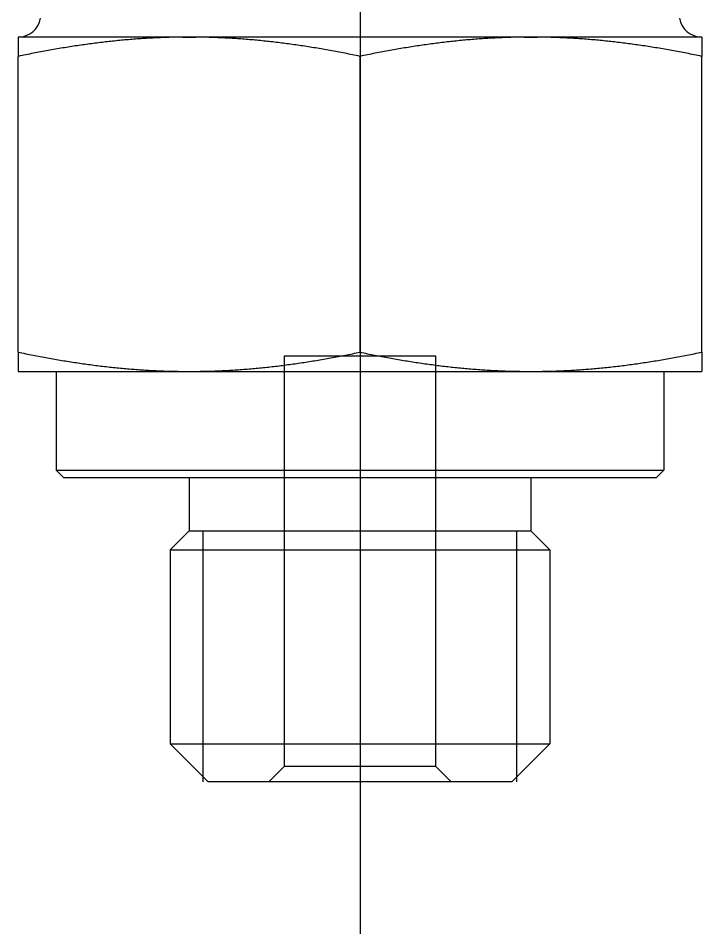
# Model space of a CAD drawing. Extents: x -10.3 to 43.6, y -18.9 to 21.1.
# Drawn here: x 31.68 to 40.68, y -2 to 10.05 of the extents above; entities that cross this region are included whole.
import ezdxf

# ---------------------------------------------------------------- set-up
doc = ezdxf.new("R2010")
doc.units = 0
doc.linetypes.add('CENTER', pattern=[50.8, 31.75, -6.35, 6.35, -6.35])
doc.linetypes.add('DASHED', pattern=[19.05, 12.7, -6.35])
doc.layers.get('0').update_dxf_attribs({"linetype": 'CONTINUOUS'})
doc.layers.add('CENTER', color=1, linetype='CENTER')

msp = doc.modelspace()

# ---------------------------------------------------------------- linework, layer by layer
at = {"color": 7, "linetype": 'CONTINUOUS'}
for p, q in [((31.677921, 9.800002), (31.677921, 9.799957)), ((33.838888, 9.8), (31.677921, 9.8)), ((31.677921, 9.8), (31.677921, 9.546621)), ((33.838888, 9.8), (33.927921, 9.8)), ((33.838888, 9.799986), (34.016954, 9.799986)), ((33.927921, 9.8), (34.016954, 9.8)), ((38.338888, 9.8), (34.016954, 9.8)), ((38.338888, 9.8), (38.427921, 9.8)), ((38.338888, 9.799986), (38.516954, 9.799986)), ((38.427921, 9.8), (38.516954, 9.8)), ((40.677921, 9.8), (38.516954, 9.8)), ((40.677921, 9.800002), (40.677921, 9.799957)), ((40.677921, 9.8), (40.677921, 9.546621)), ((31.677921, 5.653379), (31.677921, 9.546621)), ((36.177921, 5.653379), (36.177921, 9.546621)), ((40.677921, 5.653379), (40.677921, 9.546621)), ((31.677921, 5.653379), (31.677921, 5.4)), ((40.677921, 5.653379), (40.677921, 5.4)), ((31.677921, 5.4), (40.677921, 5.4)), ((32.177921, 5.4), (32.177921, 4.1)), ((40.177921, 5.4), (40.177921, 4.1)), ((32.177921, 4.1), (40.177921, 4.1)), ((32.277921, 4), (32.177921, 4.1)), ((40.077921, 4), (40.177921, 4.1)), ((40.077921, 4), (32.277921, 4)), ((33.927921, 4), (33.927921, 3.3)), ((38.427921, 4), (38.427921, 3.3)), ((33.927921, 3.3), (33.677921, 3.05)), ((33.927921, 3.3), (38.427921, 3.3)), ((38.427921, 3.3), (38.677921, 3.05)), ((33.677921, 3.05), (33.677921, 0.5)), ((33.677921, 3.05), (38.677921, 3.05)), ((38.677921, 3.05), (38.677921, 0.5)), ((33.677921, 0.5), (38.677921, 0.5)), ((34.177921, 0), (33.677921, 0.5)), ((38.177921, 0), (38.677921, 0.5)), ((38.177921, 0), (34.177921, 0))]:
    msp.add_line(p, q, dxfattribs=at)
at = {"color": 3, "linetype": 'DASHED'}
for p, q in [((35.177921, 5.6), (35.177921, 0.2)), ((37.177921, 5.6), (35.177921, 5.6)), ((37.177921, 0.2), (37.177921, 5.6)), ((35.177921, 0.2), (34.977921, 0)), ((37.177921, 0.2), (35.177921, 0.2)), ((37.377921, 0), (37.177921, 0.2))]:
    msp.add_line(p, q, dxfattribs=at)
at = {"color": 3, "linetype": 'CONTINUOUS'}
for p, q in [((34.110921, 0), (34.110921, 3.3)), ((38.244921, 0), (38.244921, 3.3))]:
    msp.add_line(p, q, dxfattribs=at)
at = {"color": 7}
for points in [[(33.9279, 9.8, 0), (33.9039, 9.79997, 0), (33.8799, 9.79988, 0), (33.856, 9.79972, 0), (33.8322, 9.79951, 0), (33.8083, 9.79923, 0), (33.7845, 9.79889, 0), (33.7608, 9.79849, 0), (33.737, 9.79804, 0), (33.7134, 9.79752, 0), (33.6897, 9.79694, 0), (33.6661, 9.79631, 0), (33.6425, 9.79561, 0), (33.619, 9.79486, 0), (33.5954, 9.79405, 0), (33.5719, 9.79318, 0), (33.5485, 9.79225, 0), (33.525, 9.79127, 0), (33.5016, 9.79023, 0), (33.4782, 9.78913, 0), (33.4548, 9.78797, 0), (33.4314, 9.78676, 0), (33.4081, 9.78549, 0), (33.3848, 9.78417, 0), (33.3615, 9.78279, 0), (33.3382, 9.78135, 0), (33.3149, 9.77986, 0), (33.2916, 9.77831, 0), (33.2683, 9.77671, 0), (33.2451, 9.77505, 0), (33.2219, 9.77334, 0), (33.1986, 9.77157, 0), (33.1754, 9.76974, 0), (33.1522, 9.76787, 0), (33.129, 9.76593, 0), (33.1058, 9.76395, 0), (33.0825, 9.76191, 0), (33.0593, 9.75981, 0), (33.0361, 9.75766, 0), (33.0129, 9.75546, 0), (32.9897, 9.7532, 0), (32.9665, 9.75089, 0), (32.9433, 9.74853, 0), (32.92, 9.74611, 0), (32.8968, 9.74364, 0), (32.8736, 9.74112, 0), (32.8503, 9.73854, 0), (32.8271, 9.73591, 0), (32.8038, 9.73322, 0), (32.7805, 9.73048, 0), (32.7572, 9.72769, 0), (32.7339, 9.72485, 0), (32.7106, 9.72195, 0), (32.6872, 9.719, 0), (32.6639, 9.71599, 0), (32.6405, 9.71294, 0), (32.6171, 9.70983, 0), (32.5936, 9.70666, 0), (32.5702, 9.70345, 0), (32.5467, 9.70018, 0), (32.5232, 9.69686, 0), (32.4997, 9.69348, 0), (32.4762, 9.69005, 0), (32.4526, 9.68657, 0), (32.429, 9.68303, 0), (32.4054, 9.67944, 0), (32.3817, 9.6758, 0), (32.3581, 9.67211, 0), (32.3343, 9.66836, 0), (32.3106, 9.66455, 0), (32.2868, 9.6607, 0), (32.263, 9.65679, 0), (32.2391, 9.65283, 0), (32.2152, 9.64881, 0), (32.1913, 9.64474, 0), (32.1673, 9.64061, 0), (32.1433, 9.63644, 0), (32.1192, 9.6322, 0), (32.0952, 9.62792, 0), (32.071, 9.62357, 0), (32.0468, 9.61918, 0), (32.0226, 9.61473, 0), (31.9983, 9.61022, 0), (31.974, 9.60566, 0), (31.9496, 9.60105, 0), (31.9252, 9.59638, 0), (31.9007, 9.59165, 0), (31.8762, 9.58687, 0), (31.8516, 9.58204, 0), (31.8269, 9.57715, 0), (31.8023, 9.5722, 0), (31.7775, 9.5672, 0), (31.7527, 9.56214, 0), (31.7278, 9.55702, 0), (31.7029, 9.55185, 0), (31.6779, 9.54662, 0)], [(36.1779, 9.54662, 0), (36.1529, 9.55185, 0), (36.128, 9.55702, 0), (36.1031, 9.56214, 0), (36.0783, 9.5672, 0), (36.0536, 9.5722, 0), (36.0289, 9.57715, 0), (36.0043, 9.58204, 0), (35.9797, 9.58687, 0), (35.9551, 9.59165, 0), (35.9307, 9.59638, 0), (35.9062, 9.60105, 0), (35.8819, 9.60566, 0), (35.8575, 9.61022, 0), (35.8333, 9.61473, 0), (35.809, 9.61918, 0), (35.7848, 9.62357, 0), (35.7607, 9.62792, 0), (35.7366, 9.6322, 0), (35.7125, 9.63644, 0), (35.6885, 9.64061, 0), (35.6645, 9.64474, 0), (35.6406, 9.64881, 0), (35.6167, 9.65283, 0), (35.5929, 9.65679, 0), (35.569, 9.6607, 0), (35.5453, 9.66455, 0), (35.5215, 9.66836, 0), (35.4978, 9.67211, 0), (35.4741, 9.6758, 0), (35.4504, 9.67944, 0), (35.4268, 9.68303, 0), (35.4032, 9.68657, 0), (35.3796, 9.69005, 0), (35.3561, 9.69348, 0), (35.3326, 9.69686, 0), (35.3091, 9.70018, 0), (35.2856, 9.70345, 0), (35.2622, 9.70666, 0), (35.2388, 9.70983, 0), (35.2154, 9.71294, 0), (35.192, 9.71599, 0), (35.1686, 9.719, 0), (35.1453, 9.72195, 0), (35.122, 9.72485, 0), (35.0986, 9.72769, 0), (35.0753, 9.73048, 0), (35.0521, 9.73322, 0), (35.0288, 9.73591, 0), (35.0055, 9.73854, 0), (34.9823, 9.74112, 0), (34.959, 9.74364, 0), (34.9358, 9.74611, 0), (34.9126, 9.74853, 0), (34.8894, 9.75089, 0), (34.8661, 9.7532, 0), (34.8429, 9.75546, 0), (34.8197, 9.75766, 0), (34.7965, 9.75981, 0), (34.7733, 9.76191, 0), (34.7501, 9.76395, 0), (34.7269, 9.76593, 0), (34.7037, 9.76787, 0), (34.6804, 9.76974, 0), (34.6572, 9.77157, 0), (34.634, 9.77334, 0), (34.6107, 9.77505, 0), (34.5875, 9.77671, 0), (34.5642, 9.77831, 0), (34.541, 9.77986, 0), (34.5177, 9.78135, 0), (34.4944, 9.78279, 0), (34.4711, 9.78417, 0), (34.4478, 9.78549, 0), (34.4244, 9.78676, 0), (34.4011, 9.78797, 0), (34.3777, 9.78913, 0), (34.3543, 9.79023, 0), (34.3308, 9.79127, 0), (34.3074, 9.79225, 0), (34.2839, 9.79318, 0), (34.2604, 9.79405, 0), (34.2369, 9.79486, 0), (34.2133, 9.79561, 0), (34.1897, 9.79631, 0), (34.1661, 9.79694, 0), (34.1425, 9.79752, 0), (34.1188, 9.79804, 0), (34.0951, 9.79849, 0), (34.0713, 9.79889, 0), (34.0475, 9.79923, 0), (34.0237, 9.79951, 0), (33.9998, 9.79972, 0), (33.9759, 9.79988, 0), (33.9519, 9.79997, 0), (33.9279, 9.8, 0)], [(38.4279, 9.8, 0), (38.4039, 9.79997, 0), (38.3799, 9.79988, 0), (38.356, 9.79972, 0), (38.3322, 9.79951, 0), (38.3083, 9.79923, 0), (38.2845, 9.79889, 0), (38.2608, 9.79849, 0), (38.237, 9.79804, 0), (38.2134, 9.79752, 0), (38.1897, 9.79694, 0), (38.1661, 9.79631, 0), (38.1425, 9.79561, 0), (38.119, 9.79486, 0), (38.0954, 9.79405, 0), (38.0719, 9.79318, 0), (38.0485, 9.79225, 0), (38.025, 9.79127, 0), (38.0016, 9.79023, 0), (37.9782, 9.78913, 0), (37.9548, 9.78797, 0), (37.9314, 9.78676, 0), (37.9081, 9.78549, 0), (37.8848, 9.78417, 0), (37.8615, 9.78279, 0), (37.8382, 9.78135, 0), (37.8149, 9.77986, 0), (37.7916, 9.77831, 0), (37.7683, 9.77671, 0), (37.7451, 9.77505, 0), (37.7219, 9.77334, 0), (37.6986, 9.77157, 0), (37.6754, 9.76974, 0), (37.6522, 9.76787, 0), (37.629, 9.76593, 0), (37.6058, 9.76395, 0), (37.5825, 9.76191, 0), (37.5593, 9.75981, 0), (37.5361, 9.75766, 0), (37.5129, 9.75546, 0), (37.4897, 9.7532, 0), (37.4665, 9.75089, 0), (37.4433, 9.74853, 0), (37.42, 9.74611, 0), (37.3968, 9.74364, 0), (37.3736, 9.74112, 0), (37.3503, 9.73854, 0), (37.3271, 9.73591, 0), (37.3038, 9.73322, 0), (37.2805, 9.73048, 0), (37.2572, 9.72769, 0), (37.2339, 9.72485, 0), (37.2106, 9.72195, 0), (37.1872, 9.719, 0), (37.1639, 9.71599, 0), (37.1405, 9.71294, 0), (37.1171, 9.70983, 0), (37.0936, 9.70666, 0), (37.0702, 9.70345, 0), (37.0467, 9.70018, 0), (37.0232, 9.69686, 0), (36.9997, 9.69348, 0), (36.9762, 9.69005, 0), (36.9526, 9.68657, 0), (36.929, 9.68303, 0), (36.9054, 9.67944, 0), (36.8817, 9.6758, 0), (36.8581, 9.67211, 0), (36.8343, 9.66836, 0), (36.8106, 9.66455, 0), (36.7868, 9.6607, 0), (36.763, 9.65679, 0), (36.7391, 9.65283, 0), (36.7152, 9.64881, 0), (36.6913, 9.64474, 0), (36.6673, 9.64061, 0), (36.6433, 9.63644, 0), (36.6192, 9.6322, 0), (36.5952, 9.62792, 0), (36.571, 9.62357, 0), (36.5468, 9.61918, 0), (36.5226, 9.61473, 0), (36.4983, 9.61022, 0), (36.474, 9.60566, 0), (36.4496, 9.60105, 0), (36.4252, 9.59638, 0), (36.4007, 9.59165, 0), (36.3762, 9.58687, 0), (36.3516, 9.58204, 0), (36.3269, 9.57715, 0), (36.3023, 9.5722, 0), (36.2775, 9.5672, 0), (36.2527, 9.56214, 0), (36.2278, 9.55702, 0), (36.2029, 9.55185, 0), (36.1779, 9.54662, 0)], [(40.6779, 9.54662, 0), (40.6529, 9.55185, 0), (40.628, 9.55702, 0), (40.6031, 9.56214, 0), (40.5783, 9.5672, 0), (40.5536, 9.5722, 0), (40.5289, 9.57715, 0), (40.5043, 9.58204, 0), (40.4797, 9.58687, 0), (40.4551, 9.59165, 0), (40.4307, 9.59638, 0), (40.4062, 9.60105, 0), (40.3819, 9.60566, 0), (40.3575, 9.61022, 0), (40.3333, 9.61473, 0), (40.309, 9.61918, 0), (40.2848, 9.62357, 0), (40.2607, 9.62792, 0), (40.2366, 9.6322, 0), (40.2125, 9.63644, 0), (40.1885, 9.64061, 0), (40.1645, 9.64474, 0), (40.1406, 9.64881, 0), (40.1167, 9.65283, 0), (40.0929, 9.65679, 0), (40.069, 9.6607, 0), (40.0453, 9.66455, 0), (40.0215, 9.66836, 0), (39.9978, 9.67211, 0), (39.9741, 9.6758, 0), (39.9504, 9.67944, 0), (39.9268, 9.68303, 0), (39.9032, 9.68657, 0), (39.8796, 9.69005, 0), (39.8561, 9.69348, 0), (39.8326, 9.69686, 0), (39.8091, 9.70018, 0), (39.7856, 9.70345, 0), (39.7622, 9.70666, 0), (39.7388, 9.70983, 0), (39.7154, 9.71294, 0), (39.692, 9.71599, 0), (39.6686, 9.719, 0), (39.6453, 9.72195, 0), (39.622, 9.72485, 0), (39.5986, 9.72769, 0), (39.5753, 9.73048, 0), (39.5521, 9.73322, 0), (39.5288, 9.73591, 0), (39.5055, 9.73854, 0), (39.4823, 9.74112, 0), (39.459, 9.74364, 0), (39.4358, 9.74611, 0), (39.4126, 9.74853, 0), (39.3894, 9.75089, 0), (39.3661, 9.7532, 0), (39.3429, 9.75546, 0), (39.3197, 9.75766, 0), (39.2965, 9.75981, 0), (39.2733, 9.76191, 0), (39.2501, 9.76395, 0), (39.2269, 9.76593, 0), (39.2037, 9.76787, 0), (39.1804, 9.76974, 0), (39.1572, 9.77157, 0), (39.134, 9.77334, 0), (39.1107, 9.77505, 0), (39.0875, 9.77671, 0), (39.0642, 9.77831, 0), (39.041, 9.77986, 0), (39.0177, 9.78135, 0), (38.9944, 9.78279, 0), (38.9711, 9.78417, 0), (38.9478, 9.78549, 0), (38.9244, 9.78676, 0), (38.9011, 9.78797, 0), (38.8777, 9.78913, 0), (38.8543, 9.79023, 0), (38.8308, 9.79127, 0), (38.8074, 9.79225, 0), (38.7839, 9.79318, 0), (38.7604, 9.79405, 0), (38.7369, 9.79486, 0), (38.7133, 9.79561, 0), (38.6897, 9.79631, 0), (38.6661, 9.79694, 0), (38.6425, 9.79752, 0), (38.6188, 9.79804, 0), (38.5951, 9.79849, 0), (38.5713, 9.79889, 0), (38.5475, 9.79923, 0), (38.5237, 9.79951, 0), (38.4998, 9.79972, 0), (38.4759, 9.79988, 0), (38.4519, 9.79997, 0), (38.4279, 9.8, 0)], [(31.6779, 5.65338, 0), (31.7023, 5.64828, 0), (31.7266, 5.64323, 0), (31.7509, 5.63824, 0), (31.7751, 5.63329, 0), (31.7993, 5.6284, 0), (31.8234, 5.62355, 0), (31.8476, 5.61876, 0), (31.8716, 5.61402, 0), (31.8956, 5.60933, 0), (31.9196, 5.60469, 0), (31.9436, 5.6001, 0), (31.9675, 5.59556, 0), (31.9914, 5.59107, 0), (32.0153, 5.58663, 0), (32.0391, 5.58224, 0), (32.0629, 5.5779, 0), (32.0866, 5.57361, 0), (32.1103, 5.56938, 0), (32.134, 5.56519, 0), (32.1577, 5.56105, 0), (32.1813, 5.55697, 0), (32.205, 5.55293, 0), (32.2286, 5.54894, 0), (32.2521, 5.54501, 0), (32.2757, 5.54112, 0), (32.2992, 5.53729, 0), (32.3227, 5.5335, 0), (32.3462, 5.52977, 0), (32.3696, 5.52608, 0), (32.3931, 5.52245, 0), (32.4165, 5.51887, 0), (32.4399, 5.51533, 0), (32.4633, 5.51185, 0), (32.4867, 5.50842, 0), (32.51, 5.50504, 0), (32.5334, 5.50171, 0), (32.5567, 5.49843, 0), (32.58, 5.4952, 0), (32.6033, 5.49202, 0), (32.6267, 5.48889, 0), (32.65, 5.48582, 0), (32.6732, 5.48279, 0), (32.6965, 5.47982, 0), (32.7198, 5.47689, 0), (32.7431, 5.47402, 0), (32.7664, 5.4712, 0), (32.7897, 5.46843, 0), (32.8129, 5.46572, 0), (32.8362, 5.46305, 0), (32.8595, 5.46044, 0), (32.8828, 5.45788, 0), (32.9061, 5.45537, 0), (32.9293, 5.45291, 0), (32.9526, 5.45051, 0), (32.9759, 5.44816, 0), (32.9993, 5.44586, 0), (33.0226, 5.44362, 0), (33.0459, 5.44142, 0), (33.0692, 5.43929, 0), (33.0926, 5.4372, 0), (33.116, 5.43517, 0), (33.1394, 5.43319, 0), (33.1628, 5.43127, 0), (33.1862, 5.4294, 0), (33.2096, 5.42759, 0), (33.2331, 5.42583, 0), (33.2566, 5.42413, 0), (33.2801, 5.42248, 0), (33.3036, 5.42089, 0), (33.3271, 5.41935, 0), (33.3507, 5.41787, 0), (33.3743, 5.41644, 0), (33.3979, 5.41508, 0), (33.4216, 5.41377, 0), (33.4453, 5.41251, 0), (33.469, 5.41132, 0), (33.4928, 5.41018, 0), (33.5166, 5.4091, 0), (33.5404, 5.40808, 0), (33.5643, 5.40711, 0), (33.5882, 5.40621, 0), (33.6121, 5.40537, 0), (33.6361, 5.40458, 0), (33.6602, 5.40386, 0), (33.6843, 5.4032, 0), (33.7084, 5.4026, 0), (33.7326, 5.40206, 0), (33.7568, 5.40158, 0), (33.7811, 5.40116, 0), (33.8054, 5.40081, 0), (33.8298, 5.40052, 0), (33.8542, 5.40029, 0), (33.8787, 5.40013, 0), (33.9033, 5.40003, 0), (33.9279, 5.4, 0)], [(33.9279, 5.4, 0), (33.9525, 5.40003, 0), (33.9771, 5.40013, 0), (34.0016, 5.40029, 0), (34.0261, 5.40052, 0), (34.0504, 5.40081, 0), (34.0748, 5.40116, 0), (34.0991, 5.40158, 0), (34.1233, 5.40206, 0), (34.1475, 5.4026, 0), (34.1716, 5.4032, 0), (34.1957, 5.40386, 0), (34.2197, 5.40458, 0), (34.2437, 5.40537, 0), (34.2677, 5.40621, 0), (34.2916, 5.40711, 0), (34.3154, 5.40808, 0), (34.3393, 5.4091, 0), (34.3631, 5.41018, 0), (34.3868, 5.41132, 0), (34.4105, 5.41251, 0), (34.4342, 5.41377, 0), (34.4579, 5.41508, 0), (34.4815, 5.41644, 0), (34.5051, 5.41787, 0), (34.5287, 5.41935, 0), (34.5523, 5.42089, 0), (34.5758, 5.42248, 0), (34.5993, 5.42413, 0), (34.6228, 5.42583, 0), (34.6462, 5.42759, 0), (34.6697, 5.4294, 0), (34.6931, 5.43127, 0), (34.7165, 5.43319, 0), (34.7399, 5.43517, 0), (34.7632, 5.4372, 0), (34.7866, 5.43929, 0), (34.8099, 5.44142, 0), (34.8333, 5.44362, 0), (34.8566, 5.44586, 0), (34.8799, 5.44816, 0), (34.9032, 5.45051, 0), (34.9265, 5.45291, 0), (34.9498, 5.45537, 0), (34.9731, 5.45788, 0), (34.9964, 5.46044, 0), (35.0196, 5.46305, 0), (35.0429, 5.46572, 0), (35.0662, 5.46843, 0), (35.0895, 5.4712, 0), (35.1127, 5.47402, 0), (35.136, 5.47689, 0), (35.1593, 5.47982, 0), (35.1826, 5.48279, 0), (35.2059, 5.48582, 0), (35.2292, 5.48889, 0), (35.2525, 5.49202, 0), (35.2758, 5.4952, 0), (35.2991, 5.49843, 0), (35.3225, 5.50171, 0), (35.3458, 5.50504, 0), (35.3692, 5.50842, 0), (35.3926, 5.51185, 0), (35.416, 5.51533, 0), (35.4394, 5.51887, 0), (35.4628, 5.52245, 0), (35.4862, 5.52608, 0), (35.5097, 5.52977, 0), (35.5332, 5.5335, 0), (35.5567, 5.53729, 0), (35.5802, 5.54112, 0), (35.6037, 5.54501, 0), (35.6273, 5.54894, 0), (35.6509, 5.55293, 0), (35.6745, 5.55697, 0), (35.6981, 5.56105, 0), (35.7218, 5.56519, 0), (35.7455, 5.56938, 0), (35.7692, 5.57361, 0), (35.793, 5.5779, 0), (35.8168, 5.58224, 0), (35.8406, 5.58663, 0), (35.8644, 5.59107, 0), (35.8883, 5.59556, 0), (35.9122, 5.6001, 0), (35.9362, 5.60469, 0), (35.9602, 5.60933, 0), (35.9842, 5.61402, 0), (36.0083, 5.61876, 0), (36.0324, 5.62355, 0), (36.0565, 5.6284, 0), (36.0807, 5.63329, 0), (36.105, 5.63824, 0), (36.1292, 5.64323, 0), (36.1536, 5.64828, 0), (36.1779, 5.65338, 0)], [(36.1779, 5.65338, 0), (36.2023, 5.64828, 0), (36.2266, 5.64323, 0), (36.2509, 5.63824, 0), (36.2751, 5.63329, 0), (36.2993, 5.6284, 0), (36.3234, 5.62355, 0), (36.3476, 5.61876, 0), (36.3716, 5.61402, 0), (36.3956, 5.60933, 0), (36.4196, 5.60469, 0), (36.4436, 5.6001, 0), (36.4675, 5.59556, 0), (36.4914, 5.59107, 0), (36.5153, 5.58663, 0), (36.5391, 5.58224, 0), (36.5629, 5.5779, 0), (36.5866, 5.57361, 0), (36.6103, 5.56938, 0), (36.634, 5.56519, 0), (36.6577, 5.56105, 0), (36.6813, 5.55697, 0), (36.705, 5.55293, 0), (36.7286, 5.54894, 0), (36.7521, 5.54501, 0), (36.7757, 5.54112, 0), (36.7992, 5.53729, 0), (36.8227, 5.5335, 0), (36.8462, 5.52977, 0), (36.8696, 5.52608, 0), (36.8931, 5.52245, 0), (36.9165, 5.51887, 0), (36.9399, 5.51533, 0), (36.9633, 5.51185, 0), (36.9867, 5.50842, 0), (37.01, 5.50504, 0), (37.0334, 5.50171, 0), (37.0567, 5.49843, 0), (37.08, 5.4952, 0), (37.1033, 5.49202, 0), (37.1267, 5.48889, 0), (37.15, 5.48582, 0), (37.1732, 5.48279, 0), (37.1965, 5.47982, 0), (37.2198, 5.47689, 0), (37.2431, 5.47402, 0), (37.2664, 5.4712, 0), (37.2897, 5.46843, 0), (37.3129, 5.46572, 0), (37.3362, 5.46305, 0), (37.3595, 5.46044, 0), (37.3828, 5.45788, 0), (37.4061, 5.45537, 0), (37.4293, 5.45291, 0), (37.4526, 5.45051, 0), (37.4759, 5.44816, 0), (37.4993, 5.44586, 0), (37.5226, 5.44362, 0), (37.5459, 5.44142, 0), (37.5692, 5.43929, 0), (37.5926, 5.4372, 0), (37.616, 5.43517, 0), (37.6394, 5.43319, 0), (37.6628, 5.43127, 0), (37.6862, 5.4294, 0), (37.7096, 5.42759, 0), (37.7331, 5.42583, 0), (37.7566, 5.42413, 0), (37.7801, 5.42248, 0), (37.8036, 5.42089, 0), (37.8271, 5.41935, 0), (37.8507, 5.41787, 0), (37.8743, 5.41644, 0), (37.8979, 5.41508, 0), (37.9216, 5.41377, 0), (37.9453, 5.41251, 0), (37.969, 5.41132, 0), (37.9928, 5.41018, 0), (38.0166, 5.4091, 0), (38.0404, 5.40808, 0), (38.0643, 5.40711, 0), (38.0882, 5.40621, 0), (38.1121, 5.40537, 0), (38.1361, 5.40458, 0), (38.1602, 5.40386, 0), (38.1843, 5.4032, 0), (38.2084, 5.4026, 0), (38.2326, 5.40206, 0), (38.2568, 5.40158, 0), (38.2811, 5.40116, 0), (38.3054, 5.40081, 0), (38.3298, 5.40052, 0), (38.3542, 5.40029, 0), (38.3787, 5.40013, 0), (38.4033, 5.40003, 0), (38.4279, 5.4, 0)], [(38.4279, 5.4, 0), (38.4525, 5.40003, 0), (38.4771, 5.40013, 0), (38.5016, 5.40029, 0), (38.5261, 5.40052, 0), (38.5504, 5.40081, 0), (38.5748, 5.40116, 0), (38.5991, 5.40158, 0), (38.6233, 5.40206, 0), (38.6475, 5.4026, 0), (38.6716, 5.4032, 0), (38.6957, 5.40386, 0), (38.7197, 5.40458, 0), (38.7437, 5.40537, 0), (38.7677, 5.40621, 0), (38.7916, 5.40711, 0), (38.8154, 5.40808, 0), (38.8393, 5.4091, 0), (38.8631, 5.41018, 0), (38.8868, 5.41132, 0), (38.9105, 5.41251, 0), (38.9342, 5.41377, 0), (38.9579, 5.41508, 0), (38.9815, 5.41644, 0), (39.0051, 5.41787, 0), (39.0287, 5.41935, 0), (39.0523, 5.42089, 0), (39.0758, 5.42248, 0), (39.0993, 5.42413, 0), (39.1228, 5.42583, 0), (39.1462, 5.42759, 0), (39.1697, 5.4294, 0), (39.1931, 5.43127, 0), (39.2165, 5.43319, 0), (39.2399, 5.43517, 0), (39.2632, 5.4372, 0), (39.2866, 5.43929, 0), (39.3099, 5.44142, 0), (39.3333, 5.44362, 0), (39.3566, 5.44586, 0), (39.3799, 5.44816, 0), (39.4032, 5.45051, 0), (39.4265, 5.45291, 0), (39.4498, 5.45537, 0), (39.4731, 5.45788, 0), (39.4964, 5.46044, 0), (39.5196, 5.46305, 0), (39.5429, 5.46572, 0), (39.5662, 5.46843, 0), (39.5895, 5.4712, 0), (39.6127, 5.47402, 0), (39.636, 5.47689, 0), (39.6593, 5.47982, 0), (39.6826, 5.48279, 0), (39.7059, 5.48582, 0), (39.7292, 5.48889, 0), (39.7525, 5.49202, 0), (39.7758, 5.4952, 0), (39.7991, 5.49843, 0), (39.8225, 5.50171, 0), (39.8458, 5.50504, 0), (39.8692, 5.50842, 0), (39.8926, 5.51185, 0), (39.916, 5.51533, 0), (39.9394, 5.51887, 0), (39.9628, 5.52245, 0), (39.9862, 5.52608, 0), (40.0097, 5.52977, 0), (40.0332, 5.5335, 0), (40.0567, 5.53729, 0), (40.0802, 5.54112, 0), (40.1037, 5.54501, 0), (40.1273, 5.54894, 0), (40.1509, 5.55293, 0), (40.1745, 5.55697, 0), (40.1981, 5.56105, 0), (40.2218, 5.56519, 0), (40.2455, 5.56938, 0), (40.2692, 5.57361, 0), (40.293, 5.5779, 0), (40.3168, 5.58224, 0), (40.3406, 5.58663, 0), (40.3644, 5.59107, 0), (40.3883, 5.59556, 0), (40.4122, 5.6001, 0), (40.4362, 5.60469, 0), (40.4602, 5.60933, 0), (40.4842, 5.61402, 0), (40.5083, 5.61876, 0), (40.5324, 5.62355, 0), (40.5565, 5.6284, 0), (40.5807, 5.63329, 0), (40.605, 5.63824, 0), (40.6292, 5.64323, 0), (40.6536, 5.64828, 0), (40.6779, 5.65338, 0)]]:
    msp.add_polyline3d(points, dxfattribs=at)
at = {"color": 7, "linetype": 'CONTINUOUS'}
for centre, start, end in [((31.676747, 10.1), 270.2242562, 349.8753283), ((40.679095, 10.1), 190.1246717, 269.7757438)]:
    msp.add_arc(centre, 0.3, start, end, dxfattribs=at)
at = {"layer": 'CENTER', "color": 1, "linetype": 'CENTER'}
msp.add_line((36.177921, 21.1), (36.177921, -2), dxfattribs=at)

doc.saveas('drawing.dxf')
